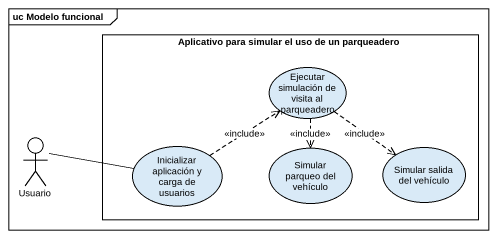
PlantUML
@startuml
mainframe uc Modelo funcional
rectangle "Aplicativo para simular el uso de un parqueadero" as Aplicativo_para_simular_el {
  usecase "Ejecutar simulación de visita al parqueadero" as Ejecutar_simulación_de
  usecase "Inicializar aplicación y carga de usuarios" as Inicializar_aplicación_y
  usecase "Simular parqueo del vehículo" as Simular_parqueo_del_vehículo
  usecase "Simular salida del vehículo" as Simular_salida_del_vehículo
}
actor Usuario
Ejecutar_simulación_de ..> Simular_parqueo_del_vehículo : <<include>>
Ejecutar_simulación_de ..> Simular_salida_del_vehículo : <<include>>
Usuario -right- Inicializar_aplicación_y
Inicializar_aplicación_y .up.> Ejecutar_simulación_de : <<include>>
@enduml
